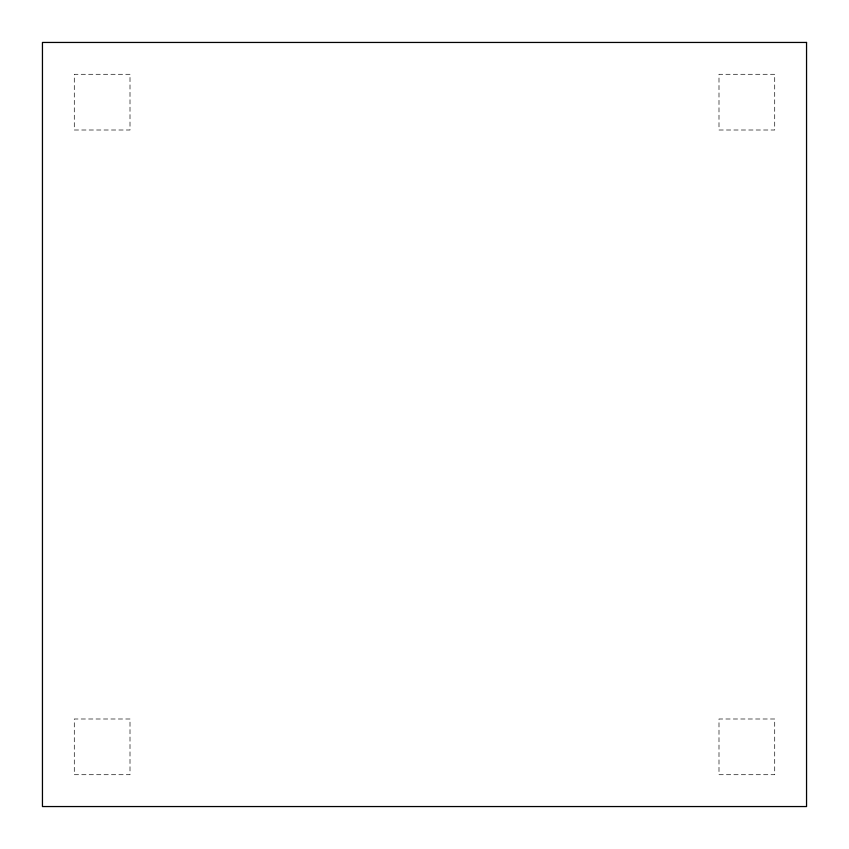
<?xml version="1.0" encoding="UTF-8"?>
<svg xmlns="http://www.w3.org/2000/svg" width="849" height="849" viewBox="0 0 849 849"><rect width="100%" height="100%" fill="white"/><g stroke="black" fill="none" stroke-linecap="round" stroke-linejoin="round"><path stroke-width="0.64" stroke-dasharray="4.25 3.18" d="M130.003 74.288L74.288 74.288L74.288 130.003L130.003 130.003L130.003 74.288M774.712 74.288L718.997 74.288L718.997 130.003L774.712 130.003L774.712 74.288M130.003 718.997L74.288 718.997L74.288 774.712L130.003 774.712L130.003 718.997M774.712 718.997L718.997 718.997L718.997 774.712L774.712 774.712L774.712 718.997"/><path stroke-width="1.27" d="M806.55 42.45L42.45 42.45L42.45 806.55L806.55 806.55L806.55 42.45"/></g></svg>
